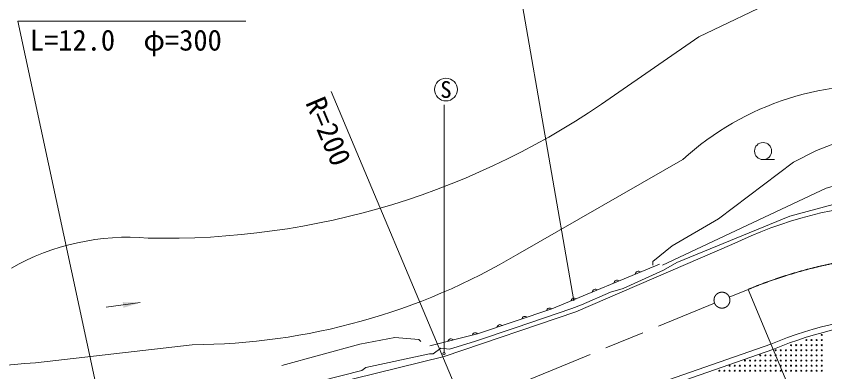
# Model space of a CAD drawing. Units: millimetres, scale not verified. Extents: x 40000 to 680000, y 20000 to 380000.
# Drawn here: x 196508 to 267570, y 288812 to 320031 of the extents above; entities that cross this region are included whole.
import ezdxf
from ezdxf.enums import TextEntityAlignment as Align

# ---------------------------------------------------------------- set-up
doc = ezdxf.new("R2010")
doc.units = ezdxf.units.MM
doc.header["$LTSCALE"] = 1000
doc.linetypes.add('CHAIN', pattern=[18.5, 12, -1.5, 3.5, -1.5])
for name, color, linetype, lineweight in [('M-BGD', 7, 'Continuous', 13), ('M-BMK', 2, 'CHAIN', 13), ('M-STR-HTXT', 7, 'Continuous', 13)]:
    doc.layers.add(name, color=color, linetype=linetype, lineweight=lineweight)
doc.styles.add('ＭＳ ゴシック', font='')
doc.styles.get('ＭＳ ゴシック').set_extended_font_data('MS Gothic')

# ---------------------------------------------------------------- blocks, each defined once
blk = doc.blocks.new('広葉樹林')
at = {"color": 7, "linetype": 'Continuous', "lineweight": 13}
blk.add_line((0, 0), (1, 0), dxfattribs=at)
blk.add_circle((0, 0.75), 0.75, dxfattribs=at)
blk = doc.blocks.new('filled_arrow')
at = {"color": 0, "linetype": 'Continuous', "lineweight": -2}
blk.add_solid([(7.5, 1.25), (0, 0), (7.5, -1.25)], dxfattribs=at)
blk = doc.blocks.new('open_arrow')
at = {"color": 0, "linetype": 'Continuous', "lineweight": -2}
blk.add_lwpolyline([(7.5, 1.25), (0, 0), (7.5, -1.25)], dxfattribs=at)

msp = doc.modelspace()

# ---------------------------------------------------------------- linework, layer by layer
at = {"layer": 'M-BGD'}
for p, q in [((256497, 318217), (265329, 322456)), ((249079, 313095), (256497, 318217)), ((255084, 307443), (240600, 299141)), ((245688, 294067), (259412, 299983)), ((253037, 298272), (243588, 294328)), ((207394, 294883), (204421, 294481)), ((243588, 294328), (237057, 292151)), ((245348, 294358), (240353, 292665)), ((246195, 294697), (245348, 294358)), ((234113, 290166), (245688, 294067)), ((237057, 292151), (232867, 291083)), ((240353, 292665), (236797, 291479)), ((211985, 291192), (198208, 289603)), ((237309, 282371), (262837, 291249)), ((237487, 281903), (263015, 290782)), ((170653, 274578), (234113, 290166))]:
    msp.add_line(p, q, dxfattribs=at)
for points in [[(276844, 311122), (274473, 310614), (271087, 309683), (268123, 308751), (266853, 308243), (264821, 307227), (258217, 302232), (254153, 299861), (252460, 298507), (252460, 298168)], [(276675, 307227), (273457, 306550), (267700, 304941), (253307, 298168)], [(246195, 294697), (248735, 295797), (249835, 296136), (253391, 297745), (254577, 298422), (264483, 302486), (268293, 303502), (272780, 304264), (273119, 304095)], [(232055, 291479), (231886, 291649), (229769, 291818), (226721, 291225), (219863, 289363)], [(236797, 291479), (234595, 290802), (233833, 290887)], [(233833, 290887), (233156, 290379), (232817, 290379)], [(232817, 290379), (227229, 289193), (226891, 288939), (214191, 285722), (205893, 283859), (204454, 283690)]]:
    msp.add_lwpolyline(points, dxfattribs=at)
for centre, radius in [((234277, 313594), 1000), ((267301, 292051), 45), ((265951, 291601), 45), ((266400, 291601), 45), ((266851, 291600), 45), ((267300, 291600), 45), ((263250, 290701), 45), ((263701, 290700), 45), ((264150, 290700), 45), ((264600, 291150), 45), ((264600, 290701), 45), ((265051, 291151), 45), ((265051, 290700), 45), ((265500, 290700), 45), ((265501, 291151), 45), ((265950, 291150), 45), ((265950, 290701), 45), ((266401, 291150), 45), ((266401, 290701), 45), ((266850, 290700), 45), ((266851, 291151), 45), ((267300, 291151), 45), ((267301, 290701), 45), ((234108, 290405), 100), ((261900, 290251), 45), ((262351, 290251), 45), ((262800, 290250), 45), ((263251, 290251), 45), ((263701, 290251), 45), ((264151, 290250), 45), ((264601, 290251), 45), ((265050, 290251), 45), ((265501, 290250), 45), ((265951, 290250), 45), ((266400, 290251), 45), ((266850, 290251), 45), ((267301, 290250), 45), ((259201, 289350), 45), ((259650, 289350), 45), ((260101, 289351), 45), ((260550, 289350), 45), ((260551, 289801), 45), ((261000, 289801), 45), ((261000, 289350), 45), ((261451, 289800), 45), ((261451, 289351), 45), ((261900, 289351), 45), ((261901, 289800), 45), ((262350, 289801), 45), ((262351, 289350), 45), ((262800, 289801), 45), ((262801, 289351), 45), ((263250, 289351), 45), ((263251, 289800), 45), ((263700, 289800), 45), ((263701, 289350), 45), ((264151, 289801), 45), ((264151, 289351), 45), ((264600, 289800), 45), ((264600, 289351), 45), ((265050, 289800), 45), ((265051, 289350), 45), ((265500, 289350), 45), ((265501, 289801), 45), ((265950, 289801), 45), ((265950, 289351), 45), ((266401, 289800), 45), ((266401, 289351), 45), ((266850, 289350), 45), ((266851, 289801), 45), ((267300, 289801), 45), ((267301, 289350), 45), ((258301, 288900), 45), ((258751, 288901), 45), ((259200, 288901), 45), ((259651, 288900), 45), ((260101, 288901), 45), ((260550, 288901), 45), ((261001, 288900), 45), ((261450, 288900), 45), ((261900, 288901), 45), ((262351, 288901), 45), ((262800, 288900), 45), ((263251, 288900), 45), ((263701, 288901), 45), ((264150, 288900), 45), ((264601, 288900), 45), ((265051, 288901), 45), ((265500, 288901), 45), ((265951, 288900), 45), ((266400, 288900), 45), ((266850, 288901), 45), ((267301, 288900), 45)]:
    msp.add_circle(centre, radius, dxfattribs=at)
for centre, radius, start, end in [((271990, 288882), 25106, 83.01301, 132.32909), ((209705, 368530), 67995, 268.64702, 305.38481), ((275446, 267179), 36513, 69.88148, 116.04974), ((206350, 279933), 20695, 85.15214, 119.72698), ((211699, 347703), 56512, 270.29015, 300.75807), ((251198, 297360), 283, 50.72772, 174.58275), ((249309, 296571), 283, 50.72772, 174.58275), ((247419, 295783), 283, 50.72772, 174.58275), ((245529, 294994), 283, 50.72772, 174.58275), ((243393, 294123), 283, 46.50744, 170.36246), ((241216, 293397), 283, 46.50744, 170.36246), ((276187, 259112), 34800, 71.51794, 112.55883), ((239039, 292671), 283, 46.50744, 170.36246), ((276187, 259112), 34300, 71.41282, 112.58339), ((236847, 291960), 283, 42.37276, 166.22779), ((234727, 291420), 283, 42.37276, 166.22779), ((205567, 188532), 101338, 94.1645, 111.11362)]:
    msp.add_arc(centre, radius, start, end, dxfattribs=at)
at = {"layer": 'M-BMK'}
for p, q in [((259178, 295368), (260842, 296051)), ((235847, 285787), (257883, 294836))]:
    msp.add_line(p, q, dxfattribs=at)
msp.add_circle((258530, 295102), 700, dxfattribs=at)
msp.add_arc((276187, 259112), 40000, 45.90356, 112.55883, dxfattribs=at)
at = {"layer": 'M-STR-HTXT'}
for p, q in [((245516, 295052), (238521, 335070)), ((235847, 285787), (224186, 313428)), ((234108, 290505), (234108, 312262)), ((260842, 296051), (274269, 263729))]:
    msp.add_line(p, q, dxfattribs=at)
msp.add_lwpolyline([(204079, 285153), (196648, 319607), (216703, 319607)], dxfattribs=at)

# ---------------------------------------------------------------- block references
at = {"layer": 'M-BGD'}
for name, p, xscale, yscale, rotation in [('広葉樹林', (262141, 307442), 1000, 1000, 1e-05), ('filled_arrow', (207394, 294883), 200, 200, 187.7)]:
    msp.add_blockref(name, p, dxfattribs=dict(at, xscale=xscale, yscale=yscale, rotation=rotation))
at = {"layer": 'M-STR-HTXT', "rotation": 90}
msp.add_blockref('open_arrow', (234108, 290505), dxfattribs=at)

# ---------------------------------------------------------------- texts
at = {"layer": 'M-BGD', "style": 'ＭＳ ゴシック'}
msp.add_text('S', height=1466, dxfattribs=at).set_placement((234277, 313594), align=Align.MIDDLE_CENTER)
at = {"layer": 'M-STR-HTXT', "style": 'ＭＳ ゴシック'}
msp.add_text('L=12.0  φ=300', height=1833, dxfattribs=at).set_placement((206147, 316461), align=Align.BOTTOM_CENTER)
msp.add_text('R=200', height=1833, rotation=292.875, dxfattribs=at).set_placement((221389, 312227), align=Align.BOTTOM_LEFT)

doc.saveas('drawing.dxf')
